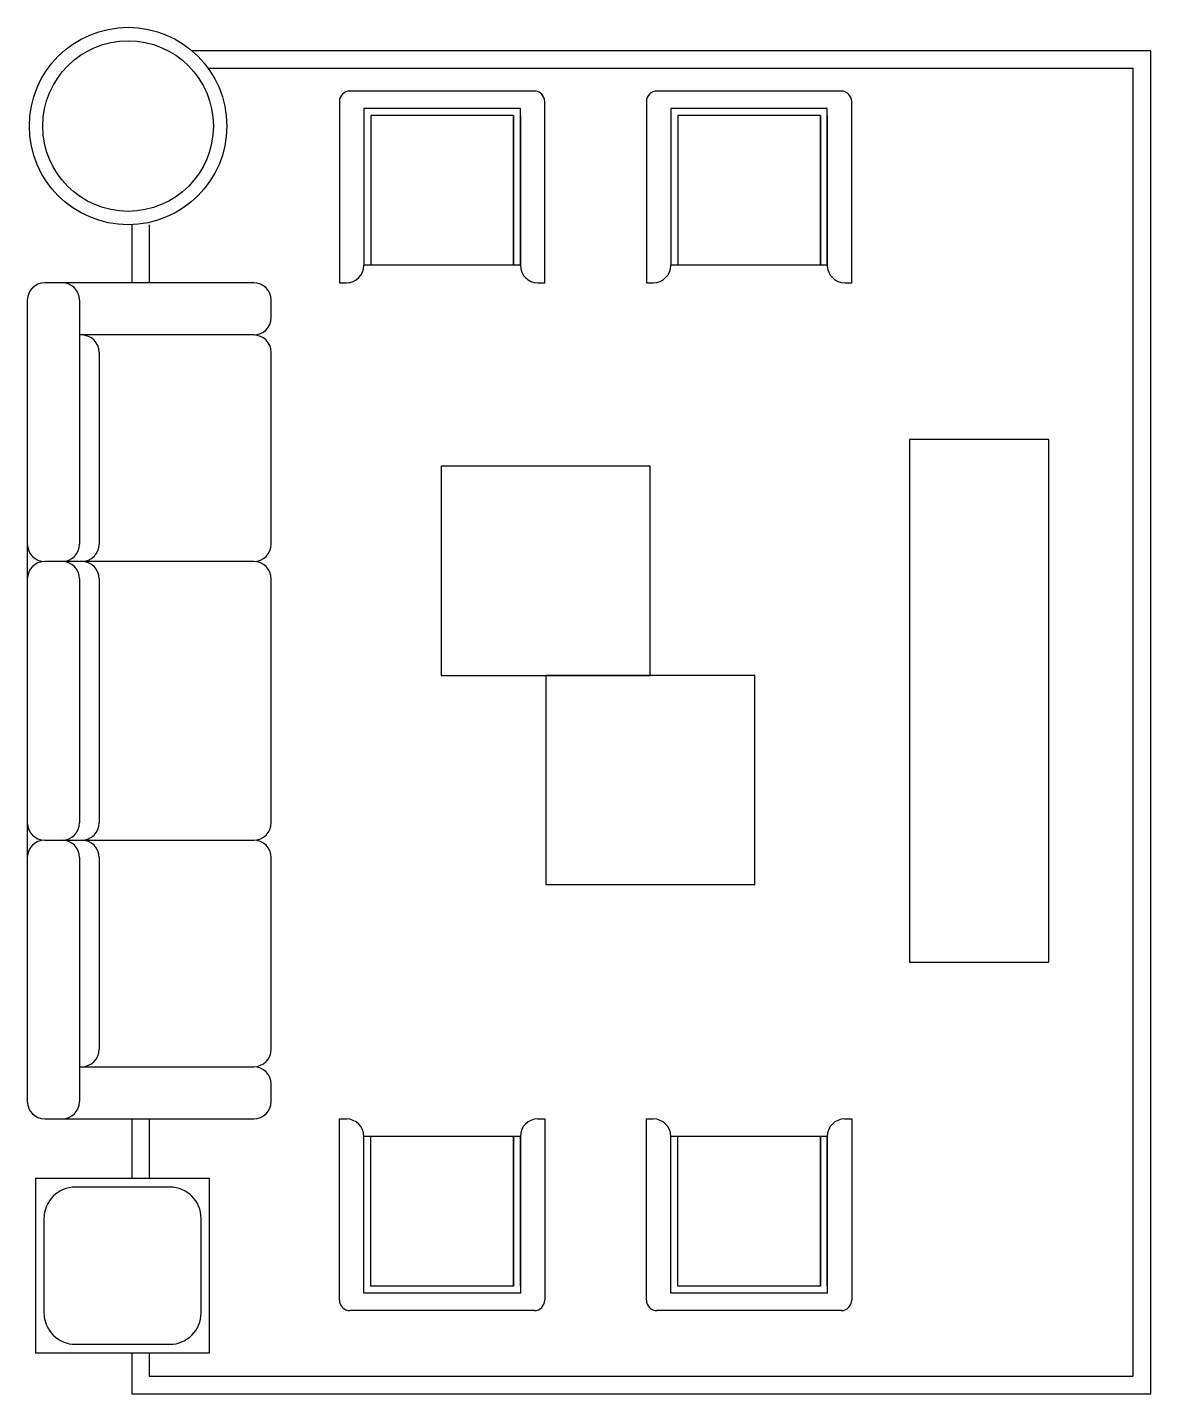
# Model space of a CAD drawing. Extents: x 87.2 to 90.43, y 71.27 to 75.19.
import ezdxf

# ---------------------------------------------------------------- set-up
doc = ezdxf.new("R2010")
doc.units = 0
doc.header["$MEASUREMENT"] = 0
doc.layers.add('MOBILIA', color=2, linetype='CONTINUOUS')
doc.layers.add('PISO', color=11, linetype='CONTINUOUS')

msp = doc.modelspace()

# ---------------------------------------------------------------- linework, layer by layer
at = {"layer": 'MOBILIA'}
for p, q in [((88.6558, 75.0038), (88.1265, 75.0038)), ((89.5369, 75.0038), (89.0075, 75.0038)), ((88.0965, 74.9738), (88.0965, 74.4538)), ((88.6158, 74.9538), (88.1665, 74.9538)), ((88.1665, 74.9538), (88.1665, 74.5038)), ((88.6158, 74.5038), (88.6158, 74.9538)), ((88.6858, 74.4538), (88.6858, 74.9738)), ((88.9775, 74.9738), (88.9775, 74.4538)), ((89.4969, 74.9538), (89.0475, 74.9538)), ((89.0475, 74.9538), (89.0475, 74.5038)), ((89.4969, 74.5038), (89.4969, 74.9538)), ((89.5669, 74.4538), (89.5669, 74.9738)), ((88.5958, 74.9338), (88.5958, 74.5038)), ((88.6158, 74.9338), (88.6158, 74.5038)), ((89.4769, 74.9338), (89.4769, 74.5038)), ((89.4969, 74.9338), (89.4969, 74.5038)), ((88.6158, 74.5038), (88.1665, 74.5038)), ((89.4969, 74.5038), (89.0475, 74.5038)), ((87.8506, 74.4538), (87.2506, 74.4538)), ((88.0965, 74.4538), (88.1165, 74.4538)), ((88.6658, 74.4538), (88.6858, 74.4538)), ((88.9775, 74.4538), (88.9975, 74.4538)), ((89.5469, 74.4538), (89.5669, 74.4538)), ((87.2006, 74.4038), (87.2006, 72.1038)), ((87.3506, 74.4038), (87.3506, 73.7038)), ((87.9006, 74.3538), (87.9006, 74.4038)), ((87.8506, 74.3038), (87.3506, 74.3038)), ((87.3567, 74.3038), (87.3506, 74.3038)), ((87.9006, 73.7038), (87.9006, 74.2538)), ((87.8506, 73.6538), (87.2506, 73.6538)), ((87.3506, 73.6038), (87.3506, 72.9038)), ((87.9006, 72.9038), (87.9006, 73.6038)), ((87.2506, 72.8538), (87.8506, 72.8538)), ((87.3506, 72.8038), (87.3506, 72.1038)), ((87.9006, 72.2538), (87.9006, 72.8038)), ((87.3506, 72.2038), (87.8506, 72.2038)), ((87.3506, 72.2038), (87.3567, 72.2038)), ((87.9006, 72.1038), (87.9006, 72.1538)), ((87.2506, 72.0538), (87.8506, 72.0538)), ((88.0965, 72.0538), (88.1165, 72.0538)), ((88.0965, 71.5338), (88.0965, 72.0538)), ((88.6658, 72.0538), (88.6858, 72.0538)), ((88.6858, 72.0538), (88.6858, 71.5338)), ((88.9775, 72.0538), (88.9975, 72.0538)), ((88.9775, 71.5338), (88.9775, 72.0538)), ((89.5469, 72.0538), (89.5669, 72.0538)), ((89.5669, 72.0538), (89.5669, 71.5338)), ((88.6158, 72.0038), (88.1665, 72.0038)), ((88.1665, 71.5538), (88.1665, 72.0038)), ((88.5958, 71.5738), (88.5958, 72.0038)), ((88.6158, 71.5738), (88.6158, 72.0038)), ((88.6158, 72.0038), (88.6158, 71.5538)), ((89.4969, 72.0038), (89.0475, 72.0038)), ((89.0475, 71.5538), (89.0475, 72.0038)), ((89.4769, 71.5738), (89.4769, 72.0038)), ((89.4969, 71.5738), (89.4969, 72.0038)), ((89.4969, 72.0038), (89.4969, 71.5538)), ((87.7239, 71.8826), (87.2239, 71.8826)), ((87.2239, 71.8826), (87.2239, 71.3826)), ((87.7239, 71.3826), (87.7239, 71.8826)), ((88.6158, 71.5538), (88.1665, 71.5538)), ((89.4969, 71.5538), (89.0475, 71.5538)), ((88.6558, 71.5038), (88.1265, 71.5038)), ((89.5369, 71.5038), (89.0075, 71.5038)), ((87.2239, 71.3826), (87.7239, 71.3826))]:
    msp.add_line(p, q, dxfattribs=at)
at = {"layer": 'MOBILIA', "linetype": 'CONTINUOUS'}
for points in [[(89.7331, 72.5038), (90.1331, 72.5038), (90.1331, 74.0038), (89.7331, 74.0038)], [(88.3889, 73.327), (88.9889, 73.327), (88.9889, 73.927), (88.3889, 73.927)], [(88.6889, 72.727), (89.2889, 72.727), (89.2889, 73.327), (88.6889, 73.327)]]:
    msp.add_lwpolyline(points, close=True, dxfattribs=at)
at = {"layer": 'MOBILIA'}
msp.add_circle((87.4899, 74.9035), 0.2833, dxfattribs=at)
for centre, radius, start, end in [((88.1265, 74.9738), 0.03, 90, 180), ((88.6558, 74.9738), 0.03, 0, 90), ((89.0075, 74.9738), 0.03, 90, 180), ((89.5369, 74.9738), 0.03, 0, 90), ((88.1165, 74.5038), 0.05, 270, 360), ((88.6658, 74.5038), 0.05, 180, 270), ((88.9975, 74.5038), 0.05, 270, 360), ((89.5469, 74.5038), 0.05, 180, 270), ((87.2506, 74.4038), 0.05, 90, 180), ((87.3006, 74.4038), 0.05, 360, 90), ((87.8506, 74.4038), 0.05, 0, 90), ((87.8506, 74.3538), 0.05, 270, 360), ((87.8506, 74.2538), 0.05, 0, 90), ((87.2506, 73.7038), 0.05, 180, 270), ((87.3006, 73.7038), 0.05, 270, 360), ((87.8506, 73.7038), 0.05, 270, 360), ((87.2506, 73.6038), 0.05, 90, 180), ((87.3006, 73.6038), 0.05, 0, 90), ((87.8506, 73.6038), 0.05, 360, 90), ((87.2506, 72.9038), 0.05, 180, 270), ((87.3006, 72.9038), 0.05, 270, 0), ((87.8506, 72.9038), 0.05, 270, 360), ((87.2506, 72.8038), 0.05, 90, 180), ((87.3006, 72.8038), 0.05, 360, 90), ((87.8506, 72.8038), 0.05, 360, 90), ((87.8506, 72.2538), 0.05, 270, 360), ((87.8506, 72.1538), 0.05, 360, 90), ((87.2506, 72.1038), 0.05, 180, 270), ((87.3006, 72.1038), 0.05, 270, 0), ((87.8506, 72.1038), 0.05, 270, 0), ((88.1165, 72.0038), 0.05, 0, 90), ((88.6658, 72.0038), 0.05, 90, 180), ((88.9975, 72.0038), 0.05, 0, 90), ((89.5469, 72.0038), 0.05, 90, 180), ((88.1265, 71.5338), 0.03, 180, 270), ((88.6558, 71.5338), 0.03, 270, 0), ((89.0075, 71.5338), 0.03, 180, 270), ((89.5369, 71.5338), 0.03, 270, 0)]:
    msp.add_arc(centre, radius, start, end, dxfattribs=at)
at = {"layer": 'PISO', "linetype": 'CONTINUOUS'}
for p, q in [((90.4251, 75.119), (87.6738, 75.119)), ((90.4251, 71.2654), (90.4251, 75.119)), ((90.3751, 75.069), (87.7199, 75.069)), ((90.3751, 71.3154), (90.3751, 75.069)), ((88.5958, 74.9338), (88.1865, 74.9338)), ((88.1865, 74.9338), (88.1865, 74.5038)), ((88.5958, 74.5038), (88.5958, 74.9338)), ((89.4769, 74.9338), (89.0675, 74.9338)), ((89.0675, 74.9338), (89.0675, 74.5038)), ((89.4769, 74.5038), (89.4769, 74.9338)), ((87.5006, 74.6204), (87.5006, 74.4538)), ((87.5506, 74.6204), (87.5506, 74.4538)), ((87.4067, 74.2538), (87.4067, 73.7038)), ((87.4067, 73.6038), (87.4067, 72.9038)), ((87.4067, 72.8038), (87.4067, 72.2538)), ((87.5006, 72.0538), (87.5006, 71.8826)), ((87.5506, 72.0538), (87.5506, 71.8826)), ((88.1865, 71.5738), (88.1865, 72.0038)), ((88.5958, 72.0038), (88.5958, 71.5738)), ((89.0675, 71.5738), (89.0675, 72.0038)), ((89.4769, 72.0038), (89.4769, 71.5738)), ((88.5958, 71.5738), (88.1865, 71.5738)), ((89.4769, 71.5738), (89.0675, 71.5738)), ((87.5006, 71.3826), (87.5006, 71.2654)), ((87.5506, 71.3826), (87.5506, 71.3154)), ((87.5506, 71.3154), (90.3751, 71.3154)), ((87.5006, 71.2654), (90.4251, 71.2654))]:
    msp.add_line(p, q, dxfattribs=at)
at = {"layer": 'PISO'}
for p, q in [((87.6093, 71.8582), (87.3386, 71.8582)), ((87.2483, 71.768), (87.2483, 71.4972)), ((87.6995, 71.4972), (87.6995, 71.768)), ((87.3386, 71.407), (87.6093, 71.407))]:
    msp.add_line(p, q, dxfattribs=at)
msp.add_circle((87.4899, 74.9035), 0.2448, dxfattribs=at)
at = {"layer": 'PISO', "linetype": 'CONTINUOUS'}
for centre, start, end in [((87.3567, 74.2538), 360, 90), ((87.3567, 73.7038), 270, 360), ((87.3567, 73.6038), 0, 90), ((87.3567, 72.9038), 270, 0), ((87.3567, 72.8038), 360, 90), ((87.3567, 72.2538), 270, 0)]:
    msp.add_arc(centre, 0.05, start, end, dxfattribs=at)
at = {"layer": 'PISO'}
for centre, start, end in [((87.3386, 71.768), 90, 180), ((87.6093, 71.768), 0, 90), ((87.3386, 71.4972), 180, 270), ((87.6093, 71.4972), 270, 0)]:
    msp.add_arc(centre, 0.0902, start, end, dxfattribs=at)

doc.saveas('drawing.dxf')
